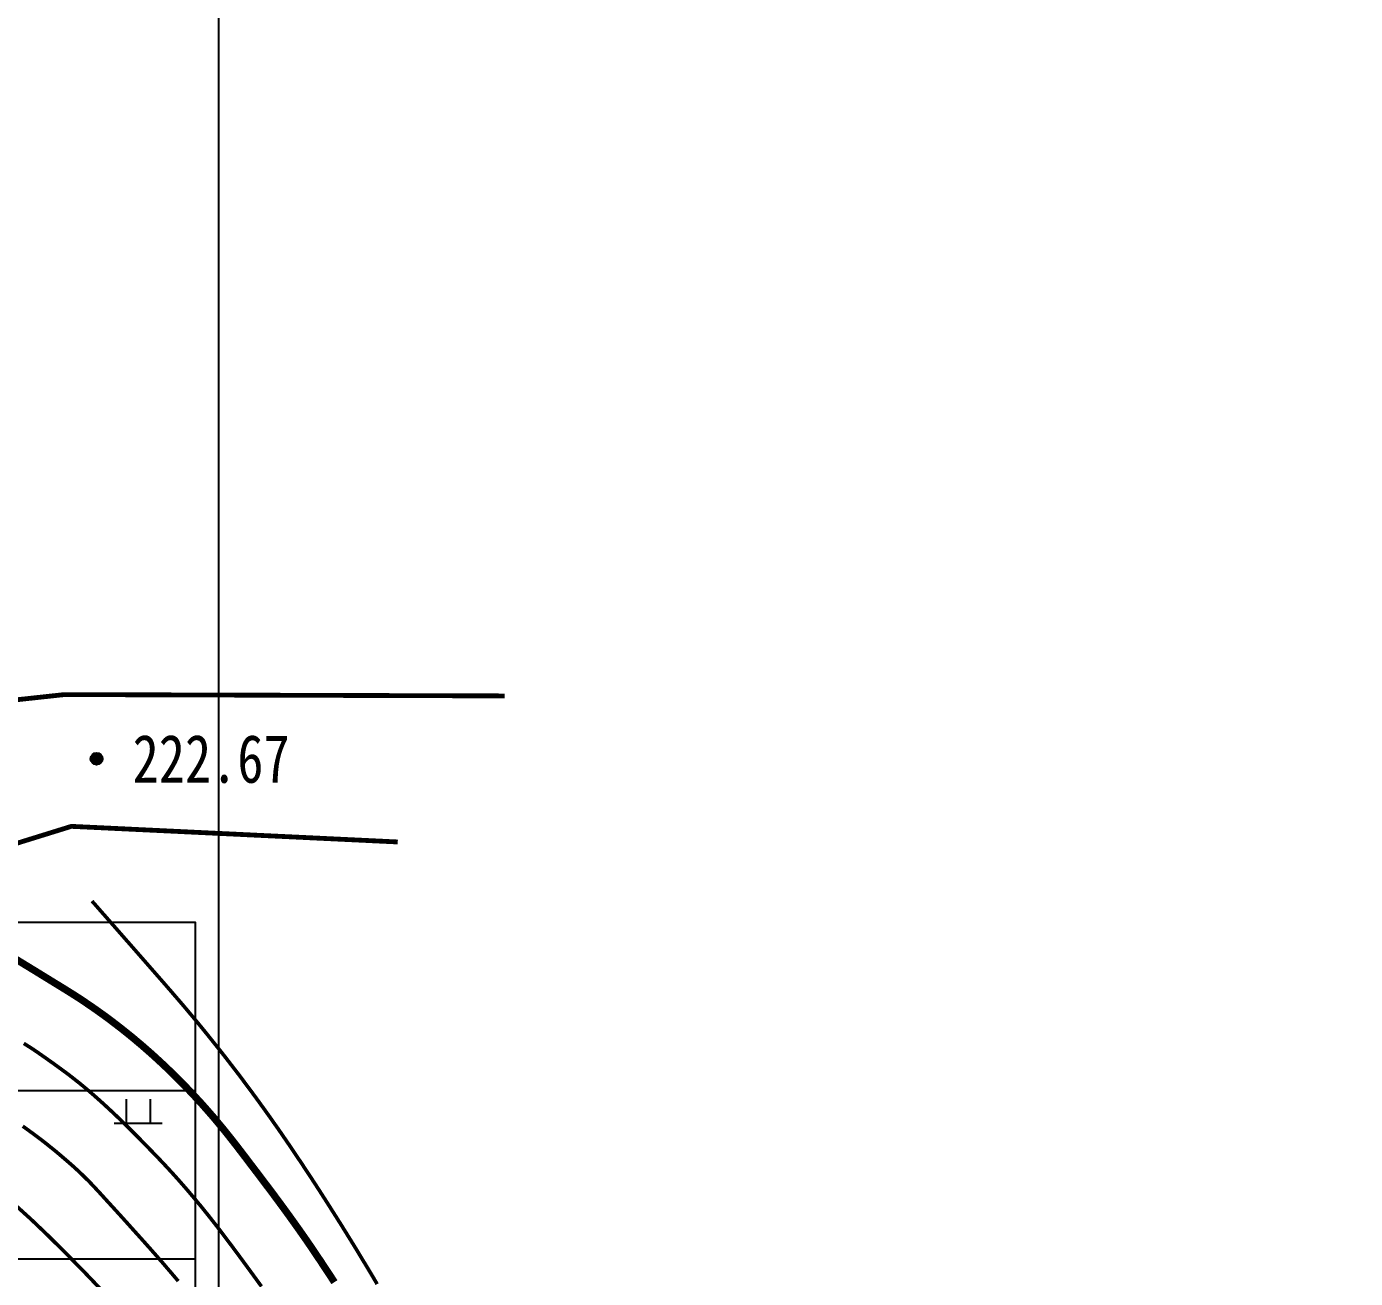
# Model space of a CAD drawing. Extents: x 36524600 to 36525730, y 2746759 to 2747713.
# Drawn here: x 36525143.26 to 36525170.9, y 2747344.32 to 2747370.36 of the extents above; entities that cross this region are included whole.
import ezdxf

# ---------------------------------------------------------------- set-up
doc = ezdxf.new("R2010")
doc.units = 0
doc.header["$LTSCALE"] = 1000
doc.header["$MEASUREMENT"] = 0
doc.linetypes.add('X3', pattern=[5, 4, -1])
for name, color, linetype in [('DGX', 251, 'Continuous'), ('DLSS', 4, 'Continuous'), ('DMTZ', 3, 'Continuous'), ('GCD', 252, 'Continuous'), ('JMD', 6, 'Continuous'), ('PP-DX-PT', 251, 'Continuous'), ('PUB_TAB', 7, 'Continuous'), ('ZBTZ', 3, 'Continuous')]:
    doc.layers.add(name, color=color, linetype=linetype)
doc.styles.add('正等线体', font='宋体.shx', dxfattribs={"bigfont": '@@gbcbig.shx'})
doc.linetypes.add('10421', pattern='A,2,[150,AAA.SHX,S=0.5,R=0,X=0,Y=0.5],1e-11', length=2)
doc.linetypes.add('1161', pattern='A,0,[149,AAA.SHX,S=0.15,R=0,X=0,Y=0],-1.6', length=1.6)

# ---------------------------------------------------------------- blocks, each defined once
blk = doc.blocks.new('dxt')
at = {"layer": 'GCD'}
h = blk.add_hatch(color=253, dxfattribs=at)
edge = h.paths.add_edge_path()
edge.add_arc((36525144.712, 2747355.134), 0.125, 0, 360)
at = {"color": 253}
for p, q in [((36525145.329, 2747348.052, 227.609), (36525145.329, 2747347.552, 227.609)), ((36525145.829, 2747348.052, 227.609), (36525145.829, 2747347.552, 227.609)), ((36525145.079, 2747347.552, 227.609), (36525146.079, 2747347.552, 227.609))]:
    blk.add_line(p, q, dxfattribs=at)
at = {"color": 253, "elevation": 205.975}
blk.add_lwpolyline([(36524871.752, 2747471.477), (36525147.251, 2747471.477), (36525147.251, 2747245.683), (36524871.752, 2747245.683)], close=True, dxfattribs=at)
at = {"layer": 'DGX', "color": 253, "linetype": 'Continuous', "flags": 128}
for points, const_width in [([(36525149.659, 2747344.245), (36525149.595, 2747344.344), (36525149.525, 2747344.45), (36525149.449, 2747344.566), (36525149.366, 2747344.691), (36525149.276, 2747344.825), (36525149.18, 2747344.968), (36525149.077, 2747345.118), (36525148.969, 2747345.273), (36525148.855, 2747345.434), (36525148.736, 2747345.6), (36525148.611, 2747345.772), (36525148.481, 2747345.949), (36525148.345, 2747346.132), (36525148.203, 2747346.32), (36525148.065, 2747346.503), (36525147.938, 2747346.669), (36525147.824, 2747346.82), (36525147.722, 2747346.953), (36525147.632, 2747347.071), (36525147.553, 2747347.172), (36525147.487, 2747347.256), (36525147.433, 2747347.324), (36525147.385, 2747347.384), (36525147.336, 2747347.444), (36525147.287, 2747347.503), (36525147.238, 2747347.562), (36525147.189, 2747347.621), (36525147.139, 2747347.68), (36525147.089, 2747347.738), (36525147.038, 2747347.796), (36525146.987, 2747347.854), (36525146.936, 2747347.911), (36525146.885, 2747347.969), (36525146.833, 2747348.025), (36525146.781, 2747348.082), (36525146.729, 2747348.138), (36525146.676, 2747348.194), (36525146.623, 2747348.25), (36525146.57, 2747348.306), (36525146.516, 2747348.361), (36525146.462, 2747348.416), (36525146.408, 2747348.47), (36525146.354, 2747348.524), (36525146.299, 2747348.578), (36525146.244, 2747348.632), (36525146.188, 2747348.685), (36525146.133, 2747348.738), (36525146.077, 2747348.791), (36525146.02, 2747348.843), (36525145.964, 2747348.895), (36525145.907, 2747348.947), (36525145.85, 2747348.999), (36525145.792, 2747349.05), (36525145.734, 2747349.1), (36525145.676, 2747349.151), (36525145.618, 2747349.201), (36525145.559, 2747349.25), (36525145.5, 2747349.3), (36525145.441, 2747349.349), (36525145.382, 2747349.397), (36525145.322, 2747349.445), (36525145.262, 2747349.493), (36525145.201, 2747349.541), (36525145.14, 2747349.588), (36525145.079, 2747349.635), (36525145.018, 2747349.681), (36525144.957, 2747349.727), (36525144.895, 2747349.773), (36525144.833, 2747349.818), (36525144.77, 2747349.863), (36525144.708, 2747349.907), (36525144.645, 2747349.951), (36525144.581, 2747349.995), (36525144.518, 2747350.038), (36525144.454, 2747350.081), (36525144.39, 2747350.124), (36525144.326, 2747350.166), (36525144.261, 2747350.208), (36525144.167, 2747350.267), (36525144.013, 2747350.363), (36525143.8, 2747350.494), (36525143.527, 2747350.662), (36525143.195, 2747350.865), (36525142.803, 2747351.105)], 0.15), ([(36525150.548, 2747344.205), (36525150.474, 2747344.331), (36525150.399, 2747344.456), (36525150.324, 2747344.582), (36525150.248, 2747344.707), (36525150.173, 2747344.832), (36525150.097, 2747344.957), (36525150.02, 2747345.082), (36525149.943, 2747345.206), (36525149.866, 2747345.331), (36525149.789, 2747345.455), (36525149.71, 2747345.58), (36525149.63, 2747345.706), (36525149.55, 2747345.833), (36525149.469, 2747345.96), (36525149.387, 2747346.088), (36525149.304, 2747346.217), (36525149.22, 2747346.346), (36525149.136, 2747346.475), (36525149.052, 2747346.602), (36525148.969, 2747346.727), (36525148.886, 2747346.851), (36525148.804, 2747346.974), (36525148.722, 2747347.095), (36525148.64, 2747347.214), (36525148.56, 2747347.331), (36525148.479, 2747347.448), (36525148.397, 2747347.564), (36525148.316, 2747347.68), (36525148.233, 2747347.796), (36525148.15, 2747347.911), (36525148.067, 2747348.026), (36525147.983, 2747348.141), (36525147.899, 2747348.255), (36525147.814, 2747348.369), (36525147.729, 2747348.483), (36525147.644, 2747348.596), (36525147.557, 2747348.708), (36525147.471, 2747348.821), (36525147.384, 2747348.933), (36525147.296, 2747349.045), (36525147.208, 2747349.156), (36525147.119, 2747349.267), (36525147.03, 2747349.378), (36525146.941, 2747349.488), (36525146.851, 2747349.598), (36525146.761, 2747349.707), (36525146.67, 2747349.816), (36525146.579, 2747349.925), (36525146.487, 2747350.033), (36525146.377, 2747350.161), (36525146.232, 2747350.329), (36525146.051, 2747350.537), (36525145.835, 2747350.784), (36525145.583, 2747351.072), (36525145.296, 2747351.399), (36525144.974, 2747351.766), (36525144.616, 2747352.173)], 0.075), ([(36525148.142, 2747344.156), (36525148.045, 2747344.289), (36525147.943, 2747344.429), (36525147.836, 2747344.575), (36525147.73, 2747344.72), (36525147.631, 2747344.854), (36525147.539, 2747344.978), (36525147.454, 2747345.091), (36525147.376, 2747345.194), (36525147.306, 2747345.287), (36525147.243, 2747345.37), (36525147.187, 2747345.442), (36525147.134, 2747345.509), (36525147.082, 2747345.576), (36525147.029, 2747345.643), (36525146.975, 2747345.709), (36525146.922, 2747345.776), (36525146.868, 2747345.842), (36525146.813, 2747345.907), (36525146.759, 2747345.973), (36525146.704, 2747346.038), (36525146.649, 2747346.103), (36525146.594, 2747346.168), (36525146.538, 2747346.232), (36525146.482, 2747346.296), (36525146.426, 2747346.36), (36525146.369, 2747346.424), (36525146.312, 2747346.487), (36525146.251, 2747346.554), (36525146.183, 2747346.628), (36525146.107, 2747346.709), (36525146.024, 2747346.797), (36525145.933, 2747346.892), (36525145.834, 2747346.994), (36525145.728, 2747347.103), (36525145.615, 2747347.219), (36525145.499, 2747347.336), (36525145.385, 2747347.45), (36525145.273, 2747347.559), (36525145.164, 2747347.665), (36525145.057, 2747347.767), (36525144.952, 2747347.865), (36525144.85, 2747347.959), (36525144.75, 2747348.049), (36525144.651, 2747348.137), (36525144.551, 2747348.223), (36525144.449, 2747348.308), (36525144.347, 2747348.392), (36525144.243, 2747348.474), (36525144.139, 2747348.555), (36525144.033, 2747348.634), (36525143.926, 2747348.712), (36525143.823, 2747348.787), (36525143.729, 2747348.854), (36525143.643, 2747348.915), (36525143.566, 2747348.969), (36525143.498, 2747349.016), (36525143.439, 2747349.057), (36525143.389, 2747349.091), (36525143.347, 2747349.118), (36525143.31, 2747349.141), (36525143.272, 2747349.165), (36525143.235, 2747349.188), (36525143.197, 2747349.212)], 0.075), ([(36525146.41, 2747344.267), (36525146.331, 2747344.361), (36525146.251, 2747344.455), (36525146.17, 2747344.549), (36525146.09, 2747344.643), (36525146.005, 2747344.739), (36525145.913, 2747344.844), (36525145.814, 2747344.956), (36525145.708, 2747345.075), (36525145.595, 2747345.201), (36525145.474, 2747345.335), (36525145.347, 2747345.477), (36525145.212, 2747345.626), (36525145.08, 2747345.771), (36525144.962, 2747345.9), (36525144.858, 2747346.014), (36525144.768, 2747346.113), (36525144.691, 2747346.196), (36525144.627, 2747346.264), (36525144.578, 2747346.316), (36525144.542, 2747346.353), (36525144.512, 2747346.382), (36525144.483, 2747346.411), (36525144.453, 2747346.44), (36525144.424, 2747346.469), (36525144.394, 2747346.498), (36525144.364, 2747346.526), (36525144.334, 2747346.555), (36525144.304, 2747346.583), (36525144.271, 2747346.613), (36525144.235, 2747346.646), (36525144.195, 2747346.682), (36525144.15, 2747346.721), (36525144.101, 2747346.764), (36525144.048, 2747346.809), (36525143.991, 2747346.858), (36525143.93, 2747346.91), (36525143.867, 2747346.963), (36525143.803, 2747347.015), (36525143.738, 2747347.067), (36525143.674, 2747347.119), (36525143.609, 2747347.17), (36525143.543, 2747347.22), (36525143.477, 2747347.27), (36525143.411, 2747347.32), (36525143.346, 2747347.367), (36525143.286, 2747347.411), (36525143.229, 2747347.452), (36525143.176, 2747347.49)], 0.075), ([(36525143.049, 2747345.824), (36525143.347, 2747345.554), (36525143.681, 2747345.235), (36525144.053, 2747344.867), (36525144.462, 2747344.45), (36525144.908, 2747343.983)], 0.075)]:
    blk.add_lwpolyline(points, dxfattribs=dict(at, const_width=const_width))
at = {"layer": 'DLSS', "color": 253, "linetype": 'X3', "elevation": 221.141, "flags": 128}
blk.add_lwpolyline([(36525153.203, 2747356.44, 0.1, 0.1, 0), (36525144.043, 2747356.468, 0.1, 0.1, 0), (36525138.71, 2747355.888, 0.1, 0.1, 0), (36525130.187, 2747350.258, 0.1, 0.1, 0), (36525121.683, 2747341.954, 0.1, 0.1, 0), (36525119.44, 2747338.257, 0.1, 0.1, 0), (36525117.688, 2747327.923, 0.1, 0.1, 0), (36525119.602, 2747324.058, 0.1, 0.1, 0), (36525120.803, 2747322.81, 0.1, 0.1, 0)], format="xyseb", dxfattribs=at)
at = {"layer": 'DLSS', "color": 253, "linetype": 'Continuous', "elevation": 221.141, "flags": 128}
blk.add_lwpolyline([(36525150.977, 2747353.402, 0.1, 0.1, 0), (36525144.187, 2747353.727, 0.1, 0.1, 0), (36525139.856, 2747352.382, 0.1, 0.1, 0), (36525131.886, 2747348.096, 0.1, 0.1, 0), (36525123.809, 2747340.596, 0.1, 0.1, 0), (36525122.067, 2747337.356, 0.1, 0.1, 0), (36525120.539, 2747328.342, 0.1, 0.1, 0), (36525121.87, 2747325.654, 0.1, 0.1, 0), (36525122.778, 2747324.711, 0.1, 0.1, 0)], format="xyseb", dxfattribs=at)
at = {"layer": 'DMTZ', "color": 253, "linetype": '10421', "flags": 128}
for points, elevation in [([(36525139.616, 2747359.402, 0.00000222, 0.00000222, 0), (36525139.651, 2747359.955, 0.00000222, 0.00000222, 0), (36525139.845, 2747360.885, 0.00000222, 0.00000222, 0), (36525139.851, 2747360.908, 0.00000222, 0.00000222, 0), (36525139.883, 2747361.034, 0.00000222, 0.00000222, 0), (36525140.295, 2747362.268, 0.00000222, 0.00000222, 0), (36525141.143, 2747364.185, 0.00000222, 0.00000222, 0), (36525142.366, 2747366.801, 0.00000222, 0.00000222, 0), (36525142.418, 2747366.921, 0.00000222, 0.00000222, 0), (36525146.112, 2747371.805, 0.00000222, 0.00000222, 0), (36525148.698, 2747374.382, 0.00000222, 0.00000222, 0), (36525153.792, 2747379.088, 0.00000222, 0.00000222, 0), (36525155.301, 2747380.576, 0.00000222, 0.00000222, 0), (36525157.212, 2747382.551, 0.00000222, 0.00000222, 0), (36525160.785, 2747384.576, 0.00000222, 0.00000222, 0), (36525162.731, 2747385.12, 0.00000222, 0.00000222, 0), (36525164.688, 2747385.237, 0.00000222, 0.00000222, 0), (36525166.445, 2747384.402, 0.00000222, 0.00000222, 0), (36525168.191, 2747383.068, 0.00000222, 0.00000222, 0), (36525169.382, 2747381.327, 0.00000222, 0.00000222, 0), (36525170.113, 2747379.489, 0.00000222, 0.00000222, 0), (36525170.243, 2747377.418, 0.00000222, 0.00000222, 0), (36525169.241, 2747373.593, 0.00000222, 0.00000222, 0), (36525168.784, 2747372.152, 0.00000222, 0.00000222, 0)], 221.015), ([(36525116.855, 2747328.244, 0.00000224, 0.00000224, 0), (36525117.472, 2747336.82, 0.00000224, 0.00000224, 0), (36525125.095, 2747346.404, 0.00000224, 0.00000224, 0), (36525134.477, 2747356.397, 0.00000223, 0.00000223, 0), (36525145.539, 2747362.864, 0.00000223, 0.00000223, 0)], 240.77)]:
    blk.add_lwpolyline(points, format="xyseb", dxfattribs=dict(at, elevation=elevation))
at = {"layer": 'DMTZ', "color": 253, "linetype": '10421', "const_width": 0.00000222, "elevation": 219.93, "flags": 128}
blk.add_lwpolyline([(36525121.239, 2747332.47), (36525123.231, 2747336.369), (36525125.083, 2747339.423), (36525127.529, 2747342.293), (36525129.466, 2747344.049), (36525132.064, 2747345.83), (36525134.538, 2747347.313), (36525135.786, 2747348.177), (36525137.569, 2747349.499), (36525140.542, 2747351.179), (36525142.197, 2747351.832), (36525143.822, 2747352.166), (36525144.616, 2747352.173), (36525145.79, 2747351.84), (36525148.091, 2747350.602), (36525150.25, 2747348.344), (36525154.221, 2747342.48), (36525158.121, 2747334.034), (36525162.864, 2747326.62), (36525163.936, 2747325.789), (36525165.373, 2747325.484), (36525166.651, 2747325.78), (36525168.106, 2747326.533), (36525169.158, 2747327.067), (36525170.094, 2747326.786), (36525170.446, 2747326.128), (36525170.748, 2747323.446), (36525170.898, 2747313.486), (36525169.933, 2747307.853), (36525168.627, 2747304.379), (36525167.835, 2747302.272)], dxfattribs=at)
at = {"layer": 'GCD', "color": 253}
blk.add_circle((36525144.712, 2747355.134, 222.667), 0.125, dxfattribs=at)
at = {"layer": 'JMD', "color": 253, "linetype": 'Continuous', "flags": 128}
for points in [[(36525154.37, 2747379.429, 0.00000222, 0.00000222, 0), (36525157.283, 2747377.022, 0.00000222, 0.00000222, 0), (36525150.035, 2747368.287, 0.00000222, 0.00000222, 0), (36525147.157, 2747370.699, 0.00000223, 0.00000223, 0), (36525154.37, 2747379.429, 0.00000222, 0.00000222, 0)], [(36525145.539, 2747362.864, 0.00000223, 0.00000223, 0), (36525149.322, 2747367.437, 0.00000223, 0.00000223, 0), (36525151.446, 2747365.657, 0.00000223, 0.00000223, 0), (36525147.633, 2747361.109, 0.00000223, 0.00000223, 0)]]:
    blk.add_lwpolyline(points, format="xyseb", close=True, dxfattribs=at)
at = {"layer": 'PP-DX-PT', "color": 253, "linetype": 'Continuous'}
blk.add_point((36525144.712, 2747355.134, 222.67), dxfattribs=at)
at = {"layer": 'PP-DX-PT', "color": 253}
blk.add_point((36525144.712, 2747355.134, 222.667), dxfattribs=at)
at = {"layer": 'ZBTZ', "color": 253, "linetype": '1161', "elevation": 224.024, "flags": 128}
blk.add_lwpolyline([(36525145.021, 2747370.362, 0.00000222, 0.00000222, 0), (36525143.499, 2747370.317, 0.00000222, 0.00000222, 0), (36525141.728, 2747370.899, 0.00000222, 0.00000222, 0), (36525139.084, 2747370.994, 0.00000222, 0.00000222, 0), (36525126.699, 2747370.236, 0.00000222, 0.00000222, 0), (36525123.052, 2747369.454, 0.00000222, 0.00000222, 0), (36525120.086, 2747368.001, 0.00000222, 0.00000222, 0), (36525119.415, 2747366.645, 0.00000222, 0.00000222, 0), (36525120.196, 2747364.323, 0.00000222, 0.00000222, 0), (36525121.169, 2747358.555, 0.00000222, 0.00000222, 0), (36525122.564, 2747356.979, 0.00000222, 0.00000222, 0), (36525122.596, 2747355.517, 0.00000222, 0.00000222, 0), (36525123.35, 2747354.654, 0.00000222, 0.00000222, 0), (36525123.59, 2747353.938, 0.00000222, 0.00000222, 0), (36525123.755, 2747353.185, 0.00000222, 0.00000222, 0), (36525121.672, 2747352.126, 0.00000222, 0.00000222, 0), (36525119.363, 2747350.176, 0.00000222, 0.00000222, 0), (36525111.436, 2747340.154, 0.00000222, 0.00000222, 0), (36525110.024, 2747338.989, 0.00000222, 0.00000222, 0), (36525107.714, 2747338.529, 0.00000222, 0.00000222, 0), (36525101.631, 2747340.462, 0.00000222, 0.00000222, 0), (36525100.193, 2747341.539, 0.00000222, 0.00000222, 0), (36525098.012, 2747344.606, 0.00000222, 0.00000222, 0), (36525097.466, 2747344.93, 0.00000222, 0.00000222, 0), (36525096.266, 2747344.979, 0.00000222, 0.00000222, 0), (36525094.253, 2747343.459, 0.00000222, 0.00000222, 0), (36525091.337, 2747339.775, 0.00000222, 0.00000222, 0), (36525089.52, 2747334.844, 0.00000222, 0.00000222, 0), (36525088.173, 2747332.382, 0.00000222, 0.00000222, 0), (36525086.64, 2747330.777, 0.00000222, 0.00000222, 0), (36525083.779, 2747328.68, 0.00000222, 0.00000222, 0), (36525075.84, 2747315.616, 0.00000222, 0.00000222, 0)], format="xyseb", dxfattribs=at)
at = {"layer": 'GCD', "color": 253, "style": '正等线体', "width": 0.8}
blk.add_text('222.67', height=1, dxfattribs=at).set_placement((36525145.462, 2747354.634, 222.667))

msp = doc.modelspace()

# ---------------------------------------------------------------- linework, layer by layer
at = {"layer": 'PUB_TAB'}
msp.add_lwpolyline([(36525069.009, 2747264.229), (36525146.767, 2747264.229), (36525146.767, 2747351.729), (36525069.009, 2747351.729)], close=True, dxfattribs=at)
for points in [[(36525069.009, 2747348.229), (36525146.767, 2747348.229)], [(36525069.009, 2747344.729), (36525146.767, 2747344.729)]]:
    msp.add_lwpolyline(points, dxfattribs=at)

# ---------------------------------------------------------------- block references
msp.add_blockref('dxt', (0, 0))

doc.saveas('drawing.dxf')
